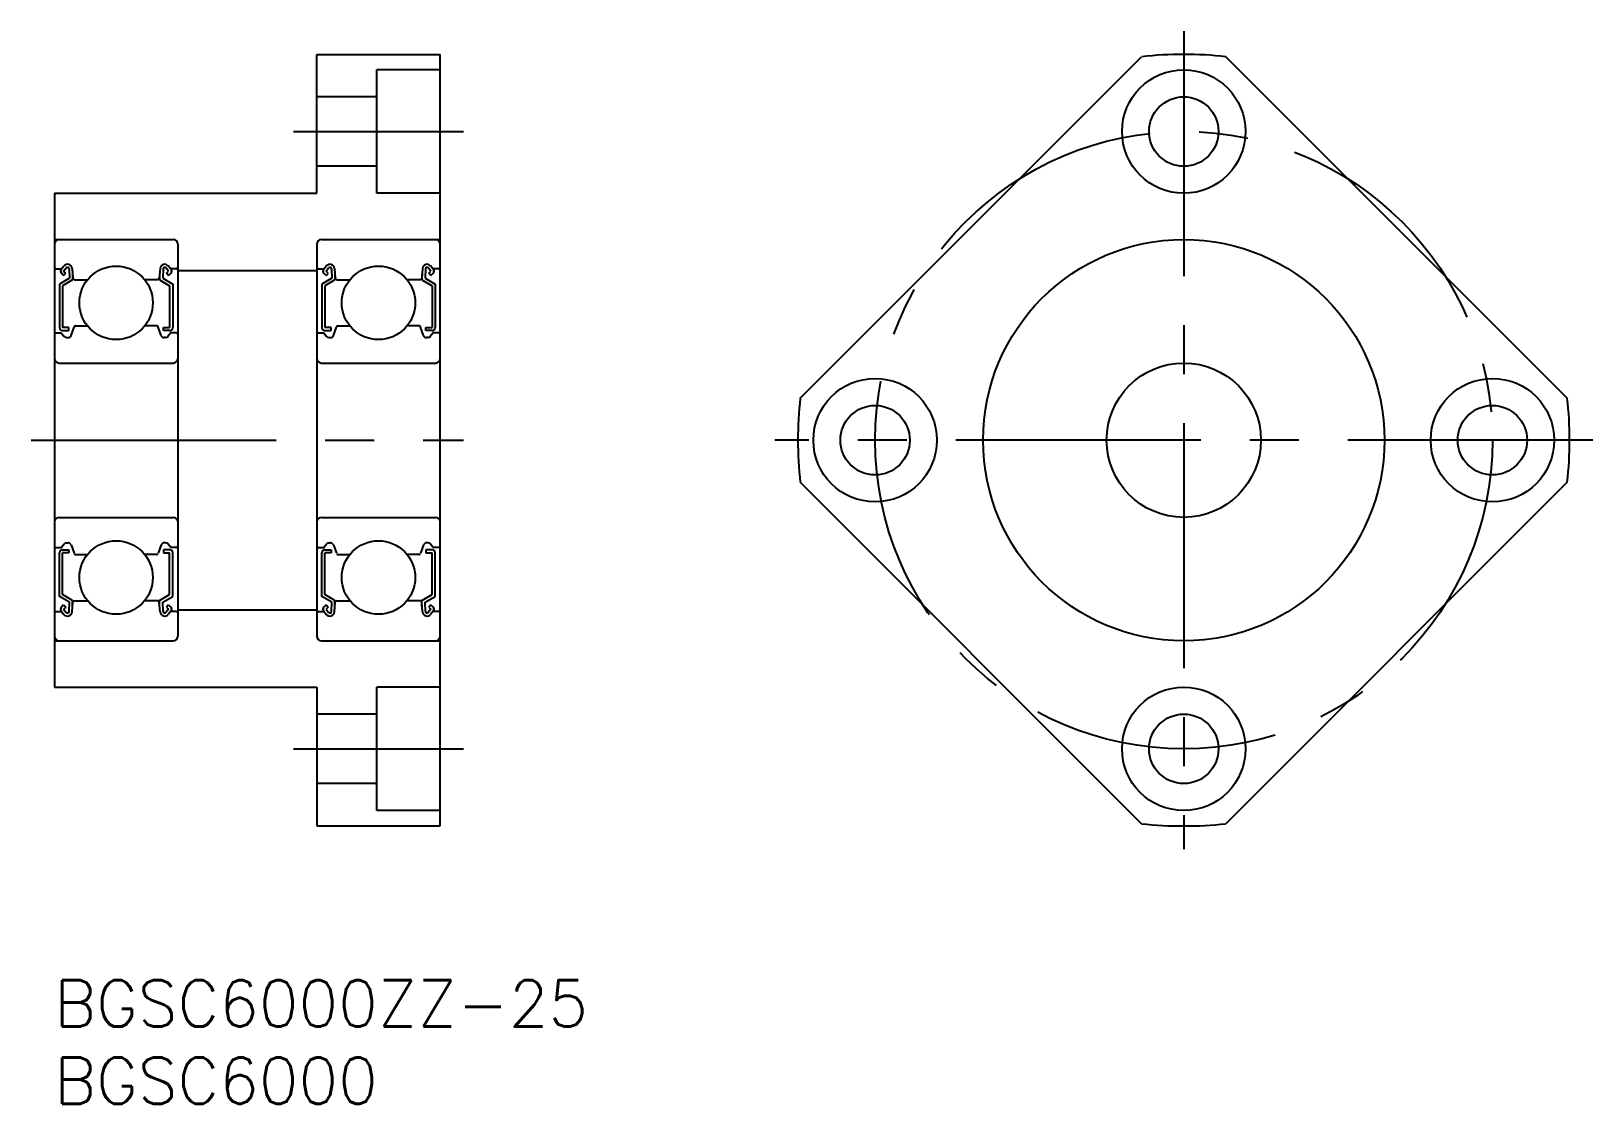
# Model space of a CAD drawing. Extents: x -2 to 100, y -8 to 61.
import ezdxf

# ---------------------------------------------------------------- set-up
doc = ezdxf.new("R2010")
doc.units = 0
doc.header["$LTSCALE"] = 0.5
doc.linetypes.add('CENTER', pattern=[50.8, 31.75, -6.35, 6.35, -6.35])
for name, color, linetype in [('MSM_CENTER', 1, 'CENTER'), ('MSM_CONTINUOUS', 7, 'CONTINUOUS'), ('MSM_PART_NUMBER', 7, 'CONTINUOUS')]:
    doc.layers.add(name, color=color, linetype=linetype)
doc.styles.get("Standard").update_dxf_attribs({"font": 'txt.shx', "height": 3, "bigfont": 'bigfont.shx'})

# ---------------------------------------------------------------- blocks, each defined once
blk = doc.blocks.new('*U1')
at = {"layer": 'MSM_PART_NUMBER'}
blk.add_text('BGSC6000ZZ-25', height=3, dxfattribs=at).set_placement((0, -3))
blk = doc.blocks.new('*U2')
at = {"layer": 'MSM_PART_NUMBER'}
blk.add_text('BGSC6000', height=3, dxfattribs=at).set_placement((0, -8))

msp = doc.modelspace()

# ---------------------------------------------------------------- linework, layer by layer
at = {"layer": 'MSM_CENTER'}
for p, q in [((73.18, 61.5), (73.18, 8.5)), ((15.5, 55), (26.5, 55)), ((-1.5, 35), (26.5, 35)), ((99.68, 35), (46.68, 35)), ((15.5, 15), (26.5, 15))]:
    msp.add_line(p, q, dxfattribs=at)
msp.add_circle((73.18, 35), 20, dxfattribs=at)
at = {"layer": 'MSM_CONTINUOUS'}
for p, q in [((17, 60), (25, 60)), ((17, 51), (17, 60)), ((25, 10), (25, 60)), ((48.33, 37.73), (70.45, 59.85)), ((98.03, 37.73), (75.91, 59.85)), ((25, 59), (20.9, 59)), ((20.9, 51), (20.9, 59)), ((20.9, 57.25), (17, 57.25)), ((20.9, 52.75), (17, 52.75)), ((0, 51), (0, 19)), ((0, 51), (17, 51)), ((25, 51), (20.9, 51)), ((0, 48), (7.7, 48)), ((8, 47.7), (8, 22.3)), ((17, 47.7), (17, 22.3)), ((17.3, 48), (25, 48)), ((0.1, 46.1), (0.46, 46.1)), ((0.45, 46.09), (0.62, 46.29)), ((0.6, 45.67), (0.46, 45.82)), ((0.6, 45.96), (0.77, 46.16)), ((0.74, 45.82), (0.6, 45.96)), ((0.6, 45.67), (0.74, 45.82)), ((0.95, 46.1), (0.98, 45.5)), ((1.15, 46.12), (1.2, 45.49)), ((1.18, 45.75), (1.18, 45.38)), ((6.85, 46.12), (6.8, 45.49)), ((6.82, 45.75), (6.82, 45.38)), ((7.05, 46.1), (7.02, 45.5)), ((7.4, 45.96), (7.23, 46.16)), ((7.26, 45.82), (7.4, 45.96)), ((7.4, 45.67), (7.26, 45.82)), ((7.55, 46.09), (7.38, 46.29)), ((7.4, 45.67), (7.54, 45.82)), ((7.9, 46.1), (7.54, 46.1)), ((8, 46), (17, 46)), ((17.1, 46.1), (17.46, 46.1)), ((17.45, 46.09), (17.62, 46.29)), ((17.6, 45.67), (17.46, 45.82)), ((17.6, 45.96), (17.77, 46.16)), ((17.74, 45.82), (17.6, 45.96)), ((17.6, 45.67), (17.74, 45.82)), ((17.95, 46.1), (17.98, 45.5)), ((18.15, 46.12), (18.2, 45.49)), ((18.18, 45.75), (18.18, 45.38)), ((23.85, 46.12), (23.8, 45.49)), ((23.82, 45.75), (23.82, 45.38)), ((24.05, 46.1), (24.02, 45.5)), ((24.4, 45.96), (24.23, 46.16)), ((24.26, 45.82), (24.4, 45.96)), ((24.4, 45.67), (24.26, 45.82)), ((24.55, 46.09), (24.38, 46.29)), ((24.4, 45.67), (24.54, 45.82)), ((24.9, 46.1), (24.54, 46.1)), ((0.98, 45.5), (0.33, 45.12)), ((0.33, 45.12), (0.33, 42.3)), ((1.18, 45.38), (0.53, 45.01)), ((0.53, 45.01), (0.53, 42.3)), ((1.3, 45.4), (2.15, 45.4)), ((6.7, 45.4), (5.85, 45.4)), ((6.82, 45.38), (7.47, 45.01)), ((7.02, 45.5), (7.67, 45.12)), ((7.47, 45.01), (7.47, 42.3)), ((7.67, 45.12), (7.67, 42.3)), ((17.98, 45.5), (17.33, 45.12)), ((17.33, 45.12), (17.33, 42.3)), ((18.18, 45.38), (17.53, 45.01)), ((17.53, 45.01), (17.53, 42.3)), ((18.3, 45.4), (19.15, 45.4)), ((23.7, 45.4), (22.85, 45.4)), ((23.82, 45.38), (24.47, 45.01)), ((24.02, 45.5), (24.67, 45.12)), ((24.47, 45.01), (24.47, 42.3)), ((24.67, 45.12), (24.67, 42.3)), ((0.1, 41.95), (0.45, 41.95)), ((0.45, 41.95), (0.64, 41.72)), ((0.93, 42.3), (0.53, 42.3)), ((0.53, 42.1), (0.93, 42.1)), ((0.79, 41.65), (0.89, 41.65)), ((0.93, 42.1), (0.93, 42.3)), ((1.08, 41.78), (1.28, 42.33)), ((1.37, 42.4), (2.15, 42.4)), ((6.63, 42.4), (5.85, 42.4)), ((6.92, 41.78), (6.72, 42.33)), ((7.07, 42.1), (7.07, 42.3)), ((7.07, 42.3), (7.47, 42.3)), ((7.47, 42.1), (7.07, 42.1)), ((7.21, 41.65), (7.11, 41.65)), ((7.55, 41.95), (7.36, 41.72)), ((7.9, 41.95), (7.55, 41.95)), ((17.1, 41.95), (17.45, 41.95)), ((17.45, 41.95), (17.64, 41.72)), ((17.93, 42.3), (17.53, 42.3)), ((17.53, 42.1), (17.93, 42.1)), ((17.79, 41.65), (17.89, 41.65)), ((17.93, 42.1), (17.93, 42.3)), ((18.08, 41.78), (18.28, 42.33)), ((18.37, 42.4), (19.15, 42.4)), ((23.63, 42.4), (22.85, 42.4)), ((23.92, 41.78), (23.72, 42.33)), ((24.07, 42.1), (24.07, 42.3)), ((24.07, 42.3), (24.47, 42.3)), ((24.47, 42.1), (24.07, 42.1)), ((24.21, 41.65), (24.11, 41.65)), ((24.55, 41.95), (24.36, 41.72)), ((24.9, 41.95), (24.55, 41.95)), ((0.3, 40), (7.7, 40)), ((17.3, 40), (24.7, 40)), ((48.33, 32.27), (70.45, 10.15)), ((98.03, 32.27), (75.91, 10.15)), ((0.3, 30), (7.7, 30)), ((17.3, 30), (24.7, 30)), ((0.79, 28.35), (0.89, 28.35)), ((7.21, 28.35), (7.11, 28.35)), ((17.79, 28.35), (17.89, 28.35)), ((24.21, 28.35), (24.11, 28.35)), ((0.1, 28.05), (0.45, 28.05)), ((0.33, 24.88), (0.33, 27.7)), ((0.45, 28.05), (0.64, 28.28)), ((0.53, 27.9), (0.93, 27.9)), ((0.53, 24.99), (0.53, 27.7)), ((0.93, 27.7), (0.53, 27.7)), ((0.93, 27.9), (0.93, 27.7)), ((1.08, 28.22), (1.28, 27.67)), ((1.37, 27.6), (2.15, 27.6)), ((6.63, 27.6), (5.85, 27.6)), ((6.92, 28.22), (6.72, 27.67)), ((7.47, 27.9), (7.07, 27.9)), ((7.07, 27.9), (7.07, 27.7)), ((7.07, 27.7), (7.47, 27.7)), ((7.55, 28.05), (7.36, 28.28)), ((7.47, 24.99), (7.47, 27.7)), ((7.9, 28.05), (7.55, 28.05)), ((7.67, 24.88), (7.67, 27.7)), ((17.1, 28.05), (17.45, 28.05)), ((17.33, 24.88), (17.33, 27.7)), ((17.45, 28.05), (17.64, 28.28)), ((17.53, 27.9), (17.93, 27.9)), ((17.53, 24.99), (17.53, 27.7)), ((17.93, 27.7), (17.53, 27.7)), ((17.93, 27.9), (17.93, 27.7)), ((18.08, 28.22), (18.28, 27.67)), ((18.37, 27.6), (19.15, 27.6)), ((23.63, 27.6), (22.85, 27.6)), ((23.92, 28.22), (23.72, 27.67)), ((24.47, 27.9), (24.07, 27.9)), ((24.07, 27.9), (24.07, 27.7)), ((24.07, 27.7), (24.47, 27.7)), ((24.55, 28.05), (24.36, 28.28)), ((24.47, 24.99), (24.47, 27.7)), ((24.9, 28.05), (24.55, 28.05)), ((24.67, 24.88), (24.67, 27.7)), ((0.98, 24.5), (0.33, 24.88)), ((0.6, 24.33), (0.46, 24.18)), ((1.18, 24.62), (0.53, 24.99)), ((0.6, 24.33), (0.74, 24.18)), ((0.95, 23.9), (0.98, 24.5)), ((1.15, 23.88), (1.2, 24.51)), ((1.18, 24.25), (1.18, 24.62)), ((1.3, 24.6), (2.15, 24.6)), ((6.7, 24.6), (5.85, 24.6)), ((6.85, 23.88), (6.8, 24.51)), ((6.82, 24.62), (7.47, 24.99)), ((6.82, 24.25), (6.82, 24.62)), ((7.02, 24.5), (7.67, 24.88)), ((7.05, 23.9), (7.02, 24.5)), ((7.4, 24.33), (7.26, 24.18)), ((7.4, 24.33), (7.54, 24.18)), ((17.98, 24.5), (17.33, 24.88)), ((17.6, 24.33), (17.46, 24.18)), ((18.18, 24.62), (17.53, 24.99)), ((17.6, 24.33), (17.74, 24.18)), ((17.95, 23.9), (17.98, 24.5)), ((18.15, 23.88), (18.2, 24.51)), ((18.18, 24.25), (18.18, 24.62)), ((18.3, 24.6), (19.15, 24.6)), ((23.7, 24.6), (22.85, 24.6)), ((23.85, 23.88), (23.8, 24.51)), ((23.82, 24.62), (24.47, 24.99)), ((23.82, 24.25), (23.82, 24.62)), ((24.02, 24.5), (24.67, 24.88)), ((24.05, 23.9), (24.02, 24.5)), ((24.4, 24.33), (24.26, 24.18)), ((24.4, 24.33), (24.54, 24.18)), ((0.1, 23.9), (0.46, 23.9)), ((0.45, 23.91), (0.62, 23.71)), ((0.74, 24.18), (0.6, 24.04)), ((0.6, 24.04), (0.77, 23.84)), ((7.4, 24.04), (7.23, 23.84)), ((7.26, 24.18), (7.4, 24.04)), ((7.55, 23.91), (7.38, 23.71)), ((7.9, 23.9), (7.54, 23.9)), ((8, 24), (17, 24)), ((17.1, 23.9), (17.46, 23.9)), ((17.45, 23.91), (17.62, 23.71)), ((17.74, 24.18), (17.6, 24.04)), ((17.6, 24.04), (17.77, 23.84)), ((24.4, 24.04), (24.23, 23.84)), ((24.26, 24.18), (24.4, 24.04)), ((24.55, 23.91), (24.38, 23.71)), ((24.9, 23.9), (24.54, 23.9)), ((0, 22), (7.7, 22)), ((17.3, 22), (25, 22)), ((0, 19), (17, 19)), ((17, 19), (17, 10)), ((25, 19), (20.9, 19)), ((20.9, 11), (20.9, 19)), ((20.9, 17.25), (17, 17.25)), ((20.9, 12.75), (17, 12.75)), ((25, 11), (20.9, 11)), ((17, 10), (25, 10))]:
    msp.add_line(p, q, dxfattribs=at)
for centre, radius in [((73.18, 55), 4), ((73.18, 55), 2.25), ((73.18, 35), 13), ((4, 43.9), 2.38), ((21, 43.9), 2.38), ((73.18, 35), 5), ((53.18, 35), 4), ((93.18, 35), 4), ((53.18, 35), 2.25), ((93.18, 35), 2.25), ((4, 26.1), 2.38), ((21, 26.1), 2.38), ((73.18, 15), 4), ((73.18, 15), 2.25)]:
    msp.add_circle(centre, radius, dxfattribs=at)
for centre, radius, start, end in [((73.18, 35), 25, 83.7394, 96.2606), ((0.3, 47.7), 0.3, 90, 180), ((7.7, 47.7), 0.3, 0, 90), ((17.3, 47.7), 0.3, 90, 180), ((24.7, 47.7), 0.3, 0, 90), ((0.1, 46.2), 0.1, 180, 270), ((0.6, 45.96), 0.2, 140.137, 225.002), ((0.85, 46.1), 0.3, 4.9354, 140.137), ((0.85, 46.1), 0.1, 3.1017, 139.9503), ((7.15, 46.1), 0.3, 39.863, 175.0646), ((7.15, 46.1), 0.1, 40.0497, 176.8983), ((7.4, 45.96), 0.2, 314.998, 39.863), ((7.9, 46.2), 0.1, 270, 0), ((17.1, 46.2), 0.1, 180, 270), ((17.6, 45.96), 0.2, 140.137, 225.002), ((17.85, 46.1), 0.3, 4.9354, 140.137), ((17.85, 46.1), 0.1, 3.1017, 139.9503), ((24.15, 46.1), 0.3, 39.863, 175.0646), ((24.15, 46.1), 0.1, 40.0497, 176.8983), ((24.4, 45.96), 0.2, 314.998, 39.863), ((24.9, 46.2), 0.1, 270, 0), ((1.3, 45.5), 0.1, 184.9354, 270), ((6.7, 45.5), 0.1, 270, 355.0646), ((18.3, 45.5), 0.1, 184.9354, 270), ((23.7, 45.5), 0.1, 270, 355.0646), ((0.1, 41.85), 0.1, 90, 180.8103), ((0.53, 42.3), 0.2, 180, 270), ((0.79, 41.85), 0.2, 219.9762, 270), ((0.89, 41.85), 0.2, 270, 339.9916), ((1.37, 42.3), 0.1, 90, 159.9916), ((6.63, 42.3), 0.1, 20.0084, 90), ((7.11, 41.85), 0.2, 200.0084, 270), ((7.21, 41.85), 0.2, 270, 320.0238), ((7.47, 42.3), 0.2, 270, 0), ((7.9, 41.85), 0.1, 359.1897, 90), ((17.1, 41.85), 0.1, 90, 180.8103), ((17.53, 42.3), 0.2, 180, 270), ((17.79, 41.85), 0.2, 219.9762, 270), ((17.89, 41.85), 0.2, 270, 339.9916), ((18.37, 42.3), 0.1, 90, 159.9916), ((23.63, 42.3), 0.1, 20.0084, 90), ((24.11, 41.85), 0.2, 200.0084, 270), ((24.21, 41.85), 0.2, 270, 320.0238), ((24.47, 42.3), 0.2, 270, 0), ((24.9, 41.85), 0.1, 359.1897, 90), ((0.3, 40.3), 0.3, 180, 270), ((7.7, 40.3), 0.3, 270, 0), ((17.3, 40.3), 0.3, 180, 270), ((24.7, 40.3), 0.3, 270, 0), ((73.18, 35), 25, 173.7394, 186.2606), ((73.18, 35), 25, 353.7394, 6.2606), ((0.3, 29.7), 0.3, 90, 180), ((7.7, 29.7), 0.3, 0, 90), ((17.3, 29.7), 0.3, 90, 180), ((24.7, 29.7), 0.3, 0, 90), ((0.79, 28.15), 0.2, 90, 140.0238), ((0.89, 28.15), 0.2, 20.0084, 90), ((7.11, 28.15), 0.2, 90, 159.9916), ((7.21, 28.15), 0.2, 39.9762, 90), ((17.79, 28.15), 0.2, 90, 140.0238), ((17.89, 28.15), 0.2, 20.0084, 90), ((24.11, 28.15), 0.2, 90, 159.9916), ((24.21, 28.15), 0.2, 39.9762, 90), ((0.1, 28.15), 0.1, 179.1897, 270), ((0.53, 27.7), 0.2, 90, 180), ((1.37, 27.7), 0.1, 200.0084, 270), ((6.63, 27.7), 0.1, 270, 339.9916), ((7.47, 27.7), 0.2, 0, 90), ((7.9, 28.15), 0.1, 270, 0.8103), ((17.1, 28.15), 0.1, 179.1897, 270), ((17.53, 27.7), 0.2, 90, 180), ((18.37, 27.7), 0.1, 200.0084, 270), ((23.63, 27.7), 0.1, 270, 339.9916), ((24.47, 27.7), 0.2, 0, 90), ((24.9, 28.15), 0.1, 270, 0.8103), ((1.3, 24.5), 0.1, 90, 175.0646), ((6.7, 24.5), 0.1, 4.9354, 90), ((18.3, 24.5), 0.1, 90, 175.0646), ((23.7, 24.5), 0.1, 4.9354, 90), ((0.1, 23.8), 0.1, 90, 180), ((0.6, 24.04), 0.2, 134.998, 219.863), ((0.85, 23.9), 0.3, 219.863, 355.0646), ((0.85, 23.9), 0.1, 220.0497, 356.8983), ((7.15, 23.9), 0.3, 184.9354, 320.137), ((7.15, 23.9), 0.1, 183.1017, 319.9503), ((7.4, 24.04), 0.2, 320.137, 45.002), ((7.9, 23.8), 0.1, 0, 90), ((17.1, 23.8), 0.1, 90, 180), ((17.6, 24.04), 0.2, 134.998, 219.863), ((17.85, 23.9), 0.3, 219.863, 355.0646), ((17.85, 23.9), 0.1, 220.0497, 356.8983), ((24.15, 23.9), 0.3, 184.9354, 320.137), ((24.15, 23.9), 0.1, 183.1017, 319.9503), ((24.4, 24.04), 0.2, 320.137, 45.002), ((24.9, 23.8), 0.1, 0, 90), ((0.3, 22.3), 0.3, 180, 270), ((7.7, 22.3), 0.3, 270, 0), ((17.3, 22.3), 0.3, 180, 270), ((24.7, 22.3), 0.3, 270, 0), ((73.18, 35), 25, 263.7394, 276.2606)]:
    msp.add_arc(centre, radius, start, end, dxfattribs=at)

# ---------------------------------------------------------------- block references
for name in ['*U1', '*U2']:
    msp.add_blockref(name, (0, 0), dxfattribs=at)

doc.saveas('drawing.dxf')
